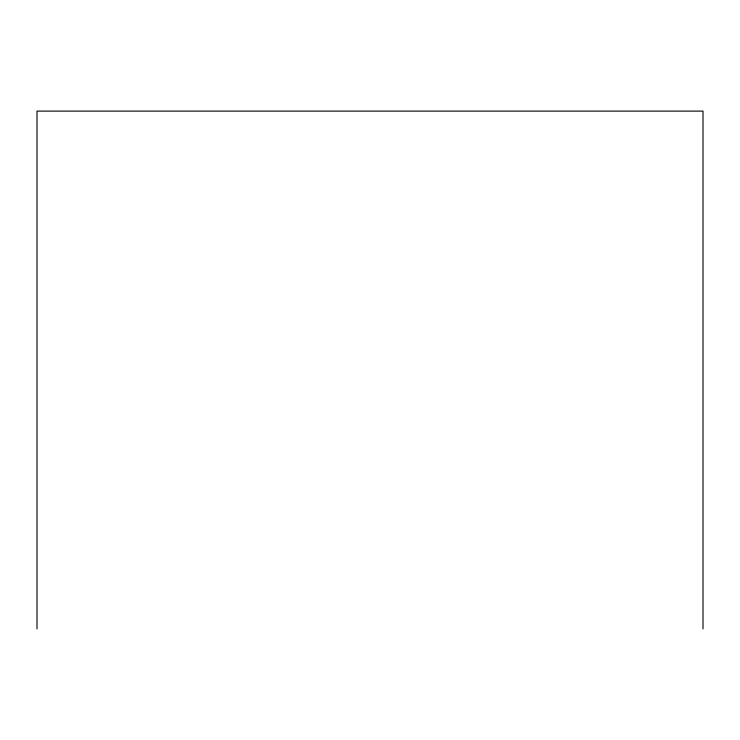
<?xml version="1.0" encoding="UTF-8"?>
<svg xmlns="http://www.w3.org/2000/svg" width="740" height="740" viewBox="0 0 740 740"><rect width="100%" height="100%" fill="white"/><g stroke="black" fill="none" stroke-linecap="round" stroke-linejoin="round"><path stroke-width="1.11" d="M703 628.889L703 111.111L37 111.111L37 628.889"/></g></svg>
